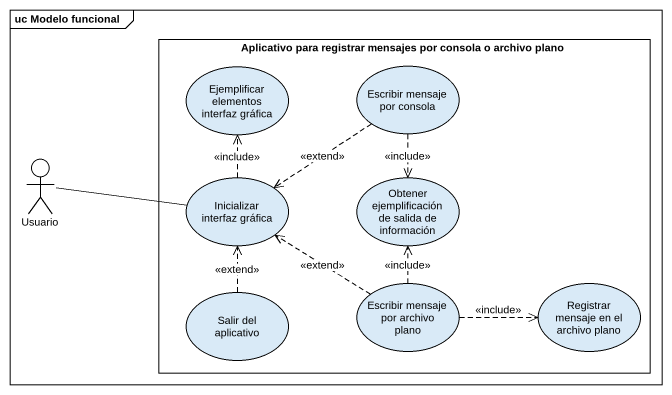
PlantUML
@startuml
mainframe uc Modelo funcional
rectangle "Aplicativo para registrar mensajes por consola o archivo plano" as Aplicativo_para_registrar {
  usecase "Ejemplificar elementos interfaz gráfica" as Ejemplificar_elementos
  usecase "Escribir mensaje por consola" as Escribir_mensaje_por_consola
  usecase "Inicializar interfaz gráfica" as Inicializar_interfaz_gráfica
  usecase "Obtener ejemplificación de salida de información" as Obtener_ejemplificación_de
  usecase "Escribir mensaje por archivo plano" as Escribir_mensaje_por
  usecase "Registrar mensaje en el archivo plano" as Registrar_mensaje_en_el
  usecase "Salir del aplicativo" as Salir_del_aplicativo
}
actor Usuario
Escribir_mensaje_por_consola ..> Inicializar_interfaz_gráfica : <<extend>>
Escribir_mensaje_por_consola ..> Obtener_ejemplificación_de : <<include>>
Usuario -right- Inicializar_interfaz_gráfica
Inicializar_interfaz_gráfica .up.> Ejemplificar_elementos : <<include>>
Escribir_mensaje_por .up.> Inicializar_interfaz_gráfica : <<extend>>
Escribir_mensaje_por .up.> Obtener_ejemplificación_de : <<include>>
Escribir_mensaje_por .right.> Registrar_mensaje_en_el : <<include>>
Salir_del_aplicativo .up.> Inicializar_interfaz_gráfica : <<extend>>
@enduml
